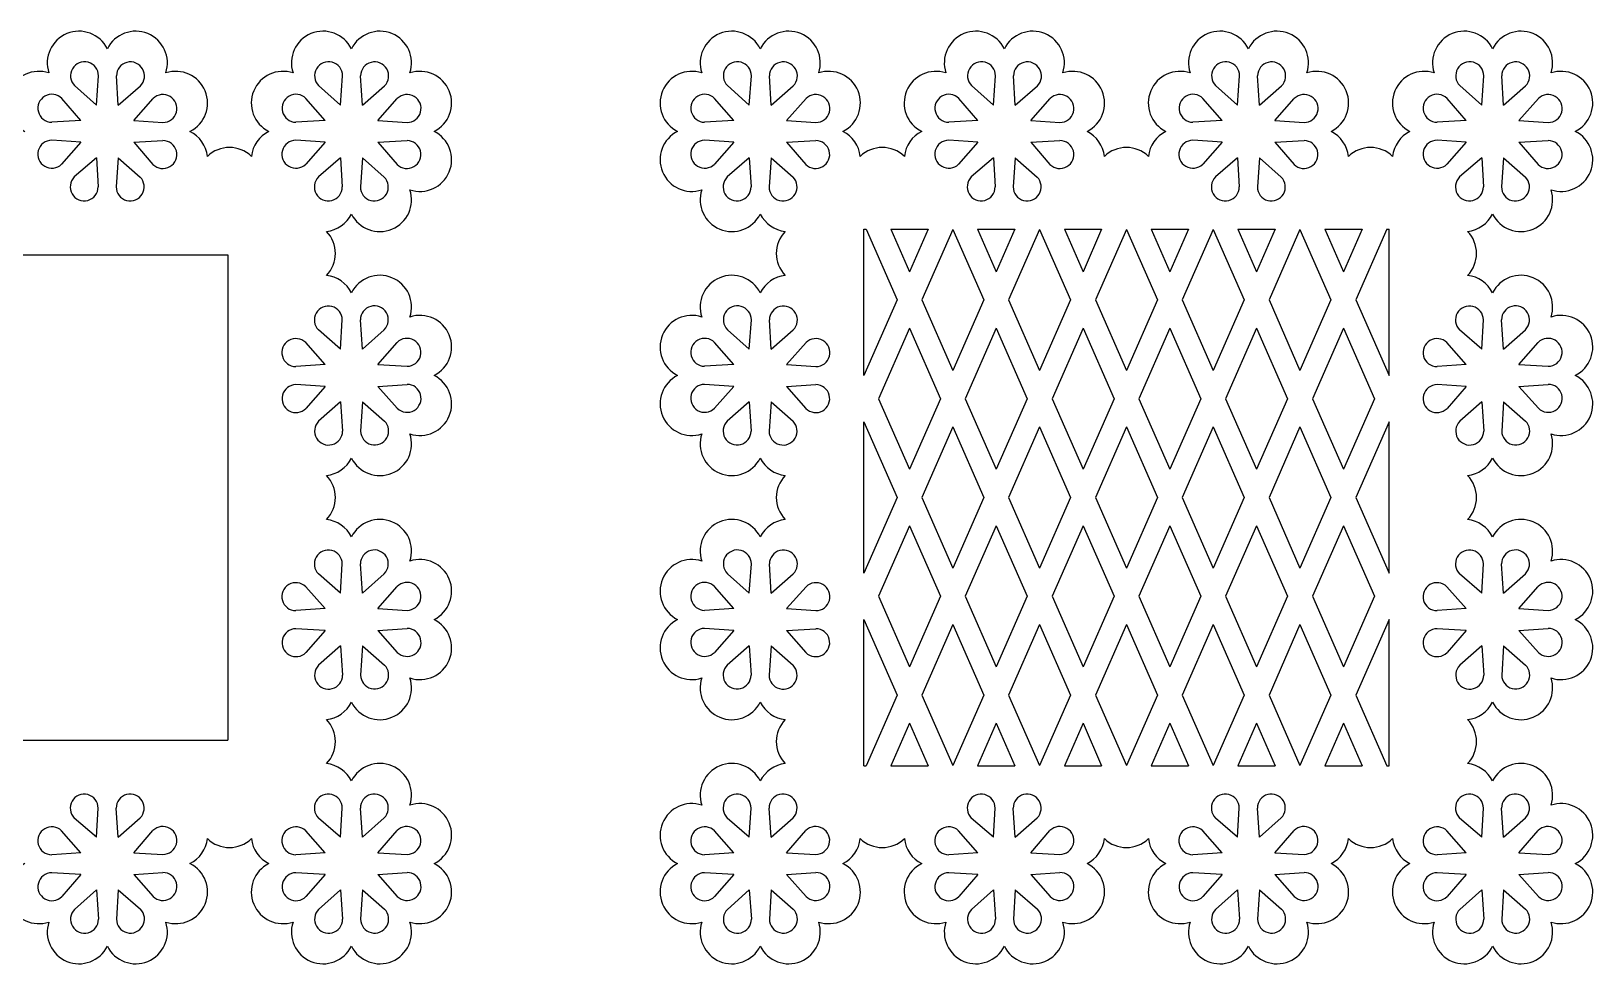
# Model space of a CAD drawing. Extents: x -356 to 210, y -55 to 208.
# Drawn here: x -219.9 to -82.4, y -53.8 to 28.4 of the extents above; entities that cross this region are included whole.
import ezdxf

# ---------------------------------------------------------------- set-up
doc = ezdxf.new("R2010")
doc.units = 0
doc.layers.get('0').update_dxf_attribs({"linetype": 'CONTINUOUS'})

msp = doc.modelspace()

# ---------------------------------------------------------------- linework, layer by layer
for p, q in [((-214.199431, 21.899259), (-216.129268, 23.609613)), ((-214.199431, 21.899259), (-214.019423, 24.47335)), ((-212.274758, 21.899259), (-212.429957, 24.473263)), ((-212.274758, 21.899259), (-210.327317, 23.592132)), ((-192.694791, 21.899259), (-194.624629, 23.609613)), ((-192.694791, 21.899259), (-192.514784, 24.47335)), ((-190.770118, 21.899259), (-190.925317, 24.473263)), ((-190.770118, 21.899259), (-188.822677, 23.592132)), ((-156.685401, 21.899259), (-158.615238, 23.609613)), ((-156.685401, 21.899259), (-156.505393, 24.47335)), ((-154.760728, 21.899259), (-154.915927, 24.473263)), ((-154.760728, 21.899259), (-152.813287, 23.592132)), ((-135.180761, 21.899259), (-137.110599, 23.609613)), ((-135.180761, 21.899259), (-135.000754, 24.47335)), ((-133.256088, 21.899259), (-133.411287, 24.473263)), ((-133.256088, 21.899259), (-131.308647, 23.592132)), ((-113.676122, 21.899259), (-115.60596, 23.609613)), ((-113.676122, 21.899259), (-113.496115, 24.47335)), ((-111.751449, 21.899259), (-111.906648, 24.473263)), ((-111.751449, 21.899259), (-109.804008, 23.592132)), ((-92.171483, 21.899259), (-94.101321, 23.609613)), ((-92.171483, 21.899259), (-91.991475, 24.47335)), ((-90.24681, 21.899259), (-90.402009, 24.473263)), ((-90.24681, 21.899259), (-88.299369, 23.592132)), ((-215.56038, 20.53831), (-217.253252, 22.485751)), ((-210.913808, 20.53831), (-209.203455, 22.468148)), ((-194.055741, 20.53831), (-195.748613, 22.485751)), ((-189.409169, 20.53831), (-187.698816, 22.468148)), ((-158.04635, 20.53831), (-159.739222, 22.485751)), ((-153.399778, 20.53831), (-151.689425, 22.468148)), ((-136.541711, 20.53831), (-138.234583, 22.485751)), ((-131.895139, 20.53831), (-130.184786, 22.468148)), ((-115.037071, 20.53831), (-116.729944, 22.485751)), ((-110.3905, 20.53831), (-108.680146, 22.468148)), ((-93.532432, 20.53831), (-95.225304, 22.485751)), ((-88.88586, 20.53831), (-87.175507, 22.468148)), ((-215.56038, 20.53831), (-218.134384, 20.383111)), ((-210.913808, 20.53831), (-208.339718, 20.358303)), ((-194.055741, 20.53831), (-196.629744, 20.383111)), ((-189.409169, 20.53831), (-186.835079, 20.358303)), ((-158.04635, 20.53831), (-160.620354, 20.383111)), ((-153.399778, 20.53831), (-150.825688, 20.358303)), ((-136.541711, 20.53831), (-139.115714, 20.383111)), ((-131.895139, 20.53831), (-129.321049, 20.358303)), ((-115.037071, 20.53831), (-117.611075, 20.383111)), ((-110.3905, 20.53831), (-107.816409, 20.358303)), ((-93.532432, 20.53831), (-96.106436, 20.383111)), ((-88.88586, 20.53831), (-86.31177, 20.358303)), ((-215.56038, 18.613637), (-218.13447, 18.793644)), ((-215.56038, 18.613637), (-217.270733, 16.683799)), ((-210.913808, 18.613637), (-208.339804, 18.768836)), ((-210.913808, 18.613637), (-209.220936, 16.666196)), ((-194.055741, 18.613637), (-196.629831, 18.793644)), ((-194.055741, 18.613637), (-195.766094, 16.683799)), ((-189.409169, 18.613637), (-186.835165, 18.768836)), ((-189.409169, 18.613637), (-187.716297, 16.666196)), ((-158.04635, 18.613637), (-160.62044, 18.793644)), ((-158.04635, 18.613637), (-159.756703, 16.683799)), ((-153.399778, 18.613637), (-150.825774, 18.768836)), ((-153.399778, 18.613637), (-151.706906, 16.666196)), ((-136.541711, 18.613637), (-139.115801, 18.793644)), ((-136.541711, 18.613637), (-138.252064, 16.683799)), ((-131.895139, 18.613637), (-129.321135, 18.768836)), ((-131.895139, 18.613637), (-130.202267, 16.666196)), ((-115.037071, 18.613637), (-117.611162, 18.793644)), ((-115.037071, 18.613637), (-116.747425, 16.683799)), ((-110.3905, 18.613637), (-107.816496, 18.768836)), ((-110.3905, 18.613637), (-108.697627, 16.666196)), ((-93.532432, 18.613637), (-96.106522, 18.793644)), ((-93.532432, 18.613637), (-95.242785, 16.683799)), ((-88.88586, 18.613637), (-86.311857, 18.768836)), ((-88.88586, 18.613637), (-87.192988, 16.666196)), ((-214.199431, 17.252688), (-216.146872, 15.559815)), ((-214.199431, 17.252688), (-214.044232, 14.678684)), ((-212.274758, 17.252688), (-212.454765, 14.678597)), ((-212.274758, 17.252688), (-210.34492, 15.542334)), ((-192.694791, 17.252688), (-194.642232, 15.559815)), ((-192.694791, 17.252688), (-192.539592, 14.678684)), ((-190.770118, 17.252688), (-190.950125, 14.678597)), ((-190.770118, 17.252688), (-188.84028, 15.542334)), ((-156.685401, 17.252688), (-158.632842, 15.559815)), ((-156.685401, 17.252688), (-156.530202, 14.678684)), ((-154.760728, 17.252688), (-154.940735, 14.678597)), ((-154.760728, 17.252688), (-152.83089, 15.542334)), ((-135.180761, 17.252688), (-137.128202, 15.559815)), ((-135.180761, 17.252688), (-135.025562, 14.678684)), ((-133.256088, 17.252688), (-133.436096, 14.678597)), ((-133.256088, 17.252688), (-131.32625, 15.542334)), ((-113.676122, 17.252688), (-115.623563, 15.559815)), ((-113.676122, 17.252688), (-113.520923, 14.678684)), ((-111.751449, 17.252688), (-111.931456, 14.678597)), ((-111.751449, 17.252688), (-109.821611, 15.542334)), ((-92.171483, 17.252688), (-94.118924, 15.559815)), ((-92.171483, 17.252688), (-92.016284, 14.678684)), ((-90.24681, 17.252688), (-90.426817, 14.678597)), ((-90.24681, 17.252688), (-88.316972, 15.542334)), ((-146.600652, 10.953562), (-146.40587, 10.953562)), ((-146.600652, -1.942102), (-146.600652, 10.953562)), ((-146.40587, 10.953562), (-143.671557, 4.727491)), ((-144.221497, 10.953562), (-142.579371, 7.214416)), ((-144.221497, 10.953562), (-140.937245, 10.953562)), ((-140.937245, 10.953562), (-142.579371, 7.214416)), ((-138.756718, 10.944803), (-141.487184, 4.727491)), ((-138.756718, 10.944803), (-136.026251, 4.727491)), ((-136.576191, 10.953562), (-134.934065, 7.214416)), ((-136.576191, 10.953562), (-133.291938, 10.953562)), ((-133.291938, 10.953562), (-134.934065, 7.214416)), ((-131.111411, 10.944803), (-133.841878, 4.727491)), ((-131.111411, 10.944803), (-128.380945, 4.727491)), ((-128.930885, 10.953562), (-127.288758, 7.214416)), ((-128.930885, 10.953562), (-125.646632, 10.953562)), ((-125.646632, 10.953562), (-127.288758, 7.214416)), ((-123.466105, 10.944803), (-126.196572, 4.727491)), ((-123.466105, 10.944803), (-120.735639, 4.727491)), ((-121.285578, 10.953562), (-119.643452, 7.214416)), ((-121.285578, 10.953562), (-118.001326, 10.953562)), ((-118.001326, 10.953562), (-119.643452, 7.214416)), ((-115.820799, 10.944803), (-118.551265, 4.727491)), ((-115.820799, 10.944803), (-113.090332, 4.727491)), ((-113.640272, 10.953562), (-111.998146, 7.214416)), ((-113.640272, 10.953562), (-110.356019, 10.953562)), ((-110.356019, 10.953562), (-111.998146, 7.214416)), ((-108.175493, 10.944803), (-110.905959, 4.727491)), ((-108.175493, 10.944803), (-105.445026, 4.727491)), ((-105.994966, 10.953562), (-104.352839, 7.214416)), ((-105.994966, 10.953562), (-102.710713, 10.953562)), ((-102.710713, 10.953562), (-104.352839, 7.214416)), ((-100.52634, 10.953562), (-103.260653, 4.727491)), ((-100.52634, 10.953562), (-100.331558, 10.953562)), ((-100.331558, -1.942102), (-100.331558, 10.953562)), ((-245.358466, 8.688067), (-202.620362, 8.688067)), ((-202.620362, 8.688067), (-202.620362, -34.050038)), ((-143.671557, 4.727491), (-146.600652, -1.942102)), ((-141.487184, 4.727491), (-138.756718, -1.489822)), ((-136.026251, 4.727491), (-138.756718, -1.489822)), ((-133.841878, 4.727491), (-131.111411, -1.489822)), ((-128.380945, 4.727491), (-131.111411, -1.489822)), ((-126.196572, 4.727491), (-123.466105, -1.489822)), ((-120.735639, 4.727491), (-123.466105, -1.489822)), ((-118.551265, 4.727491), (-115.820799, -1.489822)), ((-113.090332, 4.727491), (-115.820799, -1.489822)), ((-110.905959, 4.727491), (-108.175493, -1.489822)), ((-105.445026, 4.727491), (-108.175493, -1.489822)), ((-103.260653, 4.727491), (-100.331558, -1.942102)), ((-192.694791, 0.39462), (-192.539592, 2.968624)), ((-190.770118, 0.39462), (-190.950125, 2.96871)), ((-156.685401, 0.39462), (-156.505393, 2.96871)), ((-154.760728, 0.39462), (-154.915927, 2.968624)), ((-92.171483, 0.39462), (-92.016284, 2.968624)), ((-90.24681, 0.39462), (-90.426817, 2.96871)), ((-192.694791, 0.39462), (-194.642232, 2.087492)), ((-190.770118, 0.39462), (-188.84028, 2.104973)), ((-156.685401, 0.39462), (-158.615238, 2.104973)), ((-154.760728, 0.39462), (-152.813287, 2.087492)), ((-142.579371, 2.240565), (-145.309837, -3.976747)), ((-142.579371, 2.240565), (-139.848904, -3.976747)), ((-134.934065, 2.240565), (-137.664531, -3.976747)), ((-134.934065, 2.240565), (-132.203598, -3.976747)), ((-127.288758, 2.240565), (-130.019225, -3.976747)), ((-127.288758, 2.240565), (-124.558292, -3.976747)), ((-119.643452, 2.240565), (-122.373919, -3.976747)), ((-119.643452, 2.240565), (-116.912985, -3.976747)), ((-111.998146, 2.240565), (-114.728612, -3.976747)), ((-111.998146, 2.240565), (-109.267679, -3.976747)), ((-104.352839, 2.240565), (-107.083306, -3.976747)), ((-104.352839, 2.240565), (-101.622373, -3.976747)), ((-92.171483, 0.39462), (-94.118924, 2.087492)), ((-90.24681, 0.39462), (-88.316972, 2.104973)), ((-194.055741, -0.966329), (-195.766094, 0.963509)), ((-189.409169, -0.966329), (-187.716297, 0.981112)), ((-158.04635, -0.966329), (-159.739222, 0.981112)), ((-153.399778, -0.966329), (-151.689425, 0.963509)), ((-93.532432, -0.966329), (-95.242785, 0.963509)), ((-88.88586, -0.966329), (-87.192988, 0.981112)), ((-194.055741, -0.966329), (-196.629831, -1.146337)), ((-189.409169, -0.966329), (-186.835165, -1.121528)), ((-158.04635, -0.966329), (-160.620354, -1.121528)), ((-153.399778, -0.966329), (-150.825688, -1.146337)), ((-93.532432, -0.966329), (-96.106522, -1.146337)), ((-88.88586, -0.966329), (-86.311857, -1.121528)), ((-194.055741, -2.891002), (-196.629744, -2.735803)), ((-189.409169, -2.891002), (-186.835079, -2.710995)), ((-158.04635, -2.891002), (-160.62044, -2.710995)), ((-153.399778, -2.891002), (-150.825774, -2.735803)), ((-93.532432, -2.891002), (-96.106436, -2.735803)), ((-88.88586, -2.891002), (-86.31177, -2.710995)), ((-194.055741, -2.891002), (-195.748613, -4.838443)), ((-189.409169, -2.891002), (-187.698816, -4.82084)), ((-158.04635, -2.891002), (-159.756703, -4.82084)), ((-153.399778, -2.891002), (-151.706906, -4.838443)), ((-145.309837, -3.976747), (-142.579371, -10.19406)), ((-139.848904, -3.976747), (-142.579371, -10.19406)), ((-137.664531, -3.976747), (-134.934065, -10.19406)), ((-132.203598, -3.976747), (-134.934065, -10.19406)), ((-130.019225, -3.976747), (-127.288758, -10.19406)), ((-124.558292, -3.976747), (-127.288758, -10.19406)), ((-122.373919, -3.976747), (-119.643452, -10.19406)), ((-116.912985, -3.976747), (-119.643452, -10.19406)), ((-114.728612, -3.976747), (-111.998146, -10.19406)), ((-109.267679, -3.976747), (-111.998146, -10.19406)), ((-107.083306, -3.976747), (-104.352839, -10.19406)), ((-101.622373, -3.976747), (-104.352839, -10.19406)), ((-93.532432, -2.891002), (-95.225304, -4.838443)), ((-88.88586, -2.891002), (-87.175507, -4.82084)), ((-192.694791, -4.251952), (-194.624629, -5.962305)), ((-192.694791, -4.251952), (-192.514784, -6.826042)), ((-190.770118, -4.251952), (-190.925317, -6.825955)), ((-190.770118, -4.251952), (-188.822677, -5.944824)), ((-156.685401, -4.251952), (-158.632842, -5.944824)), ((-156.685401, -4.251952), (-156.530202, -6.825955)), ((-154.760728, -4.251952), (-154.940735, -6.826042)), ((-154.760728, -4.251952), (-152.83089, -5.962305)), ((-92.171483, -4.251952), (-94.101321, -5.962305)), ((-92.171483, -4.251952), (-91.991475, -6.826042)), ((-90.24681, -4.251952), (-90.402009, -6.825955)), ((-90.24681, -4.251952), (-88.299369, -5.944824)), ((-146.600652, -6.011393), (-143.671557, -12.680986)), ((-146.600652, -19.350578), (-146.600652, -6.011393)), ((-138.756718, -6.463673), (-141.487184, -12.680986)), ((-138.756718, -6.463673), (-136.026251, -12.680986)), ((-131.111411, -6.463673), (-133.841878, -12.680986)), ((-131.111411, -6.463673), (-128.380945, -12.680986)), ((-123.466105, -6.463673), (-126.196572, -12.680986)), ((-123.466105, -6.463673), (-120.735639, -12.680986)), ((-115.820799, -6.463673), (-118.551265, -12.680986)), ((-115.820799, -6.463673), (-113.090332, -12.680986)), ((-108.175493, -6.463673), (-110.905959, -12.680986)), ((-108.175493, -6.463673), (-105.445026, -12.680986)), ((-100.331558, -6.011393), (-103.260653, -12.680986)), ((-100.331558, -19.350578), (-100.331558, -6.011393)), ((-143.671557, -12.680986), (-146.600652, -19.350578)), ((-141.487184, -12.680986), (-138.756718, -18.898298)), ((-136.026251, -12.680986), (-138.756718, -18.898298)), ((-133.841878, -12.680986), (-131.111411, -18.898298)), ((-128.380945, -12.680986), (-131.111411, -18.898298)), ((-126.196572, -12.680986), (-123.466105, -18.898298)), ((-120.735639, -12.680986), (-123.466105, -18.898298)), ((-118.551265, -12.680986), (-115.820799, -18.898298)), ((-113.090332, -12.680986), (-115.820799, -18.898298)), ((-110.905959, -12.680986), (-108.175493, -18.898298)), ((-105.445026, -12.680986), (-108.175493, -18.898298)), ((-103.260653, -12.680986), (-100.331558, -19.350578)), ((-142.579371, -15.167911), (-145.309837, -21.385224)), ((-142.579371, -15.167911), (-139.848904, -21.385224)), ((-134.934065, -15.167911), (-137.664531, -21.385224)), ((-134.934065, -15.167911), (-132.203598, -21.385224)), ((-127.288758, -15.167911), (-130.019225, -21.385224)), ((-127.288758, -15.167911), (-124.558292, -21.385224)), ((-119.643452, -15.167911), (-122.373919, -21.385224)), ((-119.643452, -15.167911), (-116.912985, -21.385224)), ((-111.998146, -15.167911), (-114.728612, -21.385224)), ((-111.998146, -15.167911), (-109.267679, -21.385224)), ((-104.352839, -15.167911), (-107.083306, -21.385224)), ((-104.352839, -15.167911), (-101.622373, -21.385224)), ((-192.694791, -21.110019), (-192.539592, -18.536016)), ((-190.770118, -21.110019), (-190.950125, -18.535929)), ((-156.685401, -21.110019), (-156.505393, -18.535929)), ((-154.760728, -21.110019), (-154.915927, -18.536016)), ((-92.171483, -21.110019), (-92.016284, -18.536016)), ((-90.24681, -21.110019), (-90.426817, -18.535929)), ((-194.055741, -22.470969), (-195.766094, -20.541131)), ((-192.694791, -21.110019), (-194.642232, -19.417147)), ((-190.770118, -21.110019), (-188.84028, -19.399666)), ((-189.409169, -22.470969), (-187.716297, -20.523528)), ((-158.04635, -22.470969), (-159.739222, -20.523528)), ((-156.685401, -21.110019), (-158.615238, -19.399666)), ((-154.760728, -21.110019), (-152.813287, -19.417147)), ((-153.399778, -22.470969), (-151.689425, -20.541131)), ((-93.532432, -22.470969), (-95.242785, -20.541131)), ((-92.171483, -21.110019), (-94.118924, -19.417147)), ((-90.24681, -21.110019), (-88.316972, -19.399666)), ((-88.88586, -22.470969), (-87.192988, -20.523528)), ((-145.309837, -21.385224), (-142.579371, -27.602536)), ((-139.848904, -21.385224), (-142.579371, -27.602536)), ((-137.664531, -21.385224), (-134.934065, -27.602536)), ((-132.203598, -21.385224), (-134.934065, -27.602536)), ((-130.019225, -21.385224), (-127.288758, -27.602536)), ((-124.558292, -21.385224), (-127.288758, -27.602536)), ((-122.373919, -21.385224), (-119.643452, -27.602536)), ((-116.912985, -21.385224), (-119.643452, -27.602536)), ((-114.728612, -21.385224), (-111.998146, -27.602536)), ((-109.267679, -21.385224), (-111.998146, -27.602536)), ((-107.083306, -21.385224), (-104.352839, -27.602536)), ((-101.622373, -21.385224), (-104.352839, -27.602536)), ((-194.055741, -22.470969), (-196.629831, -22.650976)), ((-189.409169, -22.470969), (-186.835165, -22.626168)), ((-158.04635, -22.470969), (-160.620354, -22.626168)), ((-153.399778, -22.470969), (-150.825688, -22.650976)), ((-93.532432, -22.470969), (-96.106522, -22.650976)), ((-88.88586, -22.470969), (-86.311857, -22.626168)), ((-194.055741, -24.395642), (-196.629744, -24.240443)), ((-194.055741, -24.395642), (-195.748613, -26.343083)), ((-189.409169, -24.395642), (-186.835079, -24.215634)), ((-189.409169, -24.395642), (-187.698816, -26.32548)), ((-158.04635, -24.395642), (-160.62044, -24.215634)), ((-158.04635, -24.395642), (-159.756703, -26.32548)), ((-153.399778, -24.395642), (-150.825774, -24.240443)), ((-153.399778, -24.395642), (-151.706906, -26.343083)), ((-146.600652, -23.419869), (-143.671557, -30.089462)), ((-146.600652, -36.315533), (-146.600652, -23.419869)), ((-138.756718, -23.872149), (-141.487184, -30.089462)), ((-138.756718, -23.872149), (-136.026251, -30.089462)), ((-131.111411, -23.872149), (-133.841878, -30.089462)), ((-131.111411, -23.872149), (-128.380945, -30.089462)), ((-123.466105, -23.872149), (-126.196572, -30.089462)), ((-123.466105, -23.872149), (-120.735639, -30.089462)), ((-115.820799, -23.872149), (-118.551265, -30.089462)), ((-115.820799, -23.872149), (-113.090332, -30.089462)), ((-108.175493, -23.872149), (-110.905959, -30.089462)), ((-108.175493, -23.872149), (-105.445026, -30.089462)), ((-100.331558, -23.419869), (-103.260653, -30.089462)), ((-100.331558, -36.315533), (-100.331558, -23.419869)), ((-93.532432, -24.395642), (-96.106436, -24.240443)), ((-93.532432, -24.395642), (-95.225304, -26.343083)), ((-88.88586, -24.395642), (-86.31177, -24.215634)), ((-88.88586, -24.395642), (-87.175507, -26.32548)), ((-192.694791, -25.756591), (-194.624629, -27.466944)), ((-192.694791, -25.756591), (-192.514784, -28.330681)), ((-190.770118, -25.756591), (-190.925317, -28.330595)), ((-190.770118, -25.756591), (-188.822677, -27.449463)), ((-156.685401, -25.756591), (-158.632842, -27.449463)), ((-156.685401, -25.756591), (-156.530202, -28.330595)), ((-154.760728, -25.756591), (-154.940735, -28.330681)), ((-154.760728, -25.756591), (-152.83089, -27.466944)), ((-92.171483, -25.756591), (-94.101321, -27.466944)), ((-92.171483, -25.756591), (-91.991475, -28.330681)), ((-90.24681, -25.756591), (-90.402009, -28.330595)), ((-90.24681, -25.756591), (-88.299369, -27.449463)), ((-143.671557, -30.089462), (-146.40587, -36.315533)), ((-141.487184, -30.089462), (-138.756718, -36.306775)), ((-136.026251, -30.089462), (-138.756718, -36.306775)), ((-133.841878, -30.089462), (-131.111411, -36.306775)), ((-128.380945, -30.089462), (-131.111411, -36.306775)), ((-126.196572, -30.089462), (-123.466105, -36.306775)), ((-120.735639, -30.089462), (-123.466105, -36.306775)), ((-118.551265, -30.089462), (-115.820799, -36.306775)), ((-113.090332, -30.089462), (-115.820799, -36.306775)), ((-110.905959, -30.089462), (-108.175493, -36.306775)), ((-105.445026, -30.089462), (-108.175493, -36.306775)), ((-103.260653, -30.089462), (-100.52634, -36.315533)), ((-142.579371, -32.576387), (-144.221497, -36.315533)), ((-142.579371, -32.576387), (-140.937245, -36.315533)), ((-134.934065, -32.576387), (-136.576191, -36.315533)), ((-134.934065, -32.576387), (-133.291938, -36.315533)), ((-127.288758, -32.576387), (-128.930885, -36.315533)), ((-127.288758, -32.576387), (-125.646632, -36.315533)), ((-119.643452, -32.576387), (-121.285578, -36.315533)), ((-119.643452, -32.576387), (-118.001326, -36.315533)), ((-111.998146, -32.576387), (-113.640272, -36.315533)), ((-111.998146, -32.576387), (-110.356019, -36.315533)), ((-104.352839, -32.576387), (-105.994966, -36.315533)), ((-104.352839, -32.576387), (-102.710713, -36.315533)), ((-245.358466, -34.050038), (-202.620362, -34.050038)), ((-146.600652, -36.315533), (-146.40587, -36.315533)), ((-144.221497, -36.315533), (-140.937245, -36.315533)), ((-136.576191, -36.315533), (-133.291938, -36.315533)), ((-128.930885, -36.315533), (-125.646632, -36.315533)), ((-121.285578, -36.315533), (-118.001326, -36.315533)), ((-113.640272, -36.315533), (-110.356019, -36.315533)), ((-105.994966, -36.315533), (-102.710713, -36.315533)), ((-100.52634, -36.315533), (-100.331558, -36.315533)), ((-214.199431, -42.614659), (-216.146872, -40.921786)), ((-214.199431, -42.614659), (-214.044232, -40.040655)), ((-212.274758, -42.614659), (-212.454765, -40.040568)), ((-212.274758, -42.614659), (-210.34492, -40.904305)), ((-192.694791, -42.614659), (-194.642232, -40.921786)), ((-192.694791, -42.614659), (-192.539592, -40.040655)), ((-190.770118, -42.614659), (-190.950125, -40.040568)), ((-190.770118, -42.614659), (-188.84028, -40.904305)), ((-156.685401, -42.614659), (-158.632842, -40.921786)), ((-156.685401, -42.614659), (-156.530202, -40.040655)), ((-154.760728, -42.614659), (-154.940735, -40.040568)), ((-154.760728, -42.614659), (-152.83089, -40.904305)), ((-135.180761, -42.614659), (-137.128202, -40.921786)), ((-135.180761, -42.614659), (-135.025562, -40.040655)), ((-133.256088, -42.614659), (-133.436096, -40.040568)), ((-133.256088, -42.614659), (-131.32625, -40.904305)), ((-113.676122, -42.614659), (-115.623563, -40.921786)), ((-113.676122, -42.614659), (-113.520923, -40.040655)), ((-111.751449, -42.614659), (-111.931456, -40.040568)), ((-111.751449, -42.614659), (-109.821611, -40.904305)), ((-92.171483, -42.614659), (-94.118924, -40.921786)), ((-92.171483, -42.614659), (-92.016284, -40.040655)), ((-90.24681, -42.614659), (-90.426817, -40.040568)), ((-90.24681, -42.614659), (-88.316972, -40.904305)), ((-215.56038, -43.975608), (-217.270733, -42.04577)), ((-210.913808, -43.975608), (-209.220936, -42.028167)), ((-194.055741, -43.975608), (-195.766094, -42.04577)), ((-189.409169, -43.975608), (-187.716297, -42.028167)), ((-158.04635, -43.975608), (-159.756703, -42.04577)), ((-153.399778, -43.975608), (-151.706906, -42.028167)), ((-136.541711, -43.975608), (-138.252064, -42.04577)), ((-131.895139, -43.975608), (-130.202267, -42.028167)), ((-115.037071, -43.975608), (-116.747425, -42.04577)), ((-110.3905, -43.975608), (-108.697627, -42.028167)), ((-93.532432, -43.975608), (-95.242785, -42.04577)), ((-88.88586, -43.975608), (-87.192988, -42.028167)), ((-215.56038, -43.975608), (-218.13447, -44.155615)), ((-210.913808, -43.975608), (-208.339804, -44.130807)), ((-194.055741, -43.975608), (-196.629831, -44.155615)), ((-189.409169, -43.975608), (-186.835165, -44.130807)), ((-158.04635, -43.975608), (-160.62044, -44.155615)), ((-153.399778, -43.975608), (-150.825774, -44.130807)), ((-136.541711, -43.975608), (-139.115801, -44.155615)), ((-131.895139, -43.975608), (-129.321135, -44.130807)), ((-115.037071, -43.975608), (-117.611162, -44.155615)), ((-110.3905, -43.975608), (-107.816496, -44.130807)), ((-93.532432, -43.975608), (-96.106522, -44.155615)), ((-88.88586, -43.975608), (-86.311857, -44.130807)), ((-215.56038, -45.900281), (-218.134384, -45.745082)), ((-215.56038, -45.900281), (-217.253252, -47.847722)), ((-210.913808, -45.900281), (-208.339718, -45.720274)), ((-210.913808, -45.900281), (-209.203455, -47.830119)), ((-194.055741, -45.900281), (-196.629744, -45.745082)), ((-194.055741, -45.900281), (-195.748613, -47.847722)), ((-189.409169, -45.900281), (-186.835079, -45.720274)), ((-189.409169, -45.900281), (-187.698816, -47.830119)), ((-158.04635, -45.900281), (-160.620354, -45.745082)), ((-158.04635, -45.900281), (-159.739222, -47.847722)), ((-153.399778, -45.900281), (-150.825688, -45.720274)), ((-153.399778, -45.900281), (-151.689425, -47.830119)), ((-136.541711, -45.900281), (-139.115714, -45.745082)), ((-136.541711, -45.900281), (-138.234583, -47.847722)), ((-131.895139, -45.900281), (-129.321049, -45.720274)), ((-131.895139, -45.900281), (-130.184786, -47.830119)), ((-115.037071, -45.900281), (-117.611075, -45.745082)), ((-115.037071, -45.900281), (-116.729944, -47.847722)), ((-110.3905, -45.900281), (-107.816409, -45.720274)), ((-110.3905, -45.900281), (-108.680146, -47.830119)), ((-93.532432, -45.900281), (-96.106436, -45.745082)), ((-93.532432, -45.900281), (-95.225304, -47.847722)), ((-88.88586, -45.900281), (-86.31177, -45.720274)), ((-88.88586, -45.900281), (-87.175507, -47.830119)), ((-214.199431, -47.26123), (-216.129268, -48.971584)), ((-214.199431, -47.26123), (-214.019423, -49.835321)), ((-212.274758, -47.26123), (-212.429957, -49.835234)), ((-212.274758, -47.26123), (-210.327317, -48.954103)), ((-192.694791, -47.26123), (-194.624629, -48.971584)), ((-192.694791, -47.26123), (-192.514784, -49.835321)), ((-190.770118, -47.26123), (-190.925317, -49.835234)), ((-190.770118, -47.26123), (-188.822677, -48.954103)), ((-156.685401, -47.26123), (-158.615238, -48.971584)), ((-156.685401, -47.26123), (-156.505393, -49.835321)), ((-154.760728, -47.26123), (-154.915927, -49.835234)), ((-154.760728, -47.26123), (-152.813287, -48.954103)), ((-135.180761, -47.26123), (-137.110599, -48.971584)), ((-135.180761, -47.26123), (-135.000754, -49.835321)), ((-133.256088, -47.26123), (-133.411287, -49.835234)), ((-133.256088, -47.26123), (-131.308647, -48.954103)), ((-113.676122, -47.26123), (-115.60596, -48.971584)), ((-113.676122, -47.26123), (-113.496115, -49.835321)), ((-111.751449, -47.26123), (-111.906648, -49.835234)), ((-111.751449, -47.26123), (-109.804008, -48.954103)), ((-92.171483, -47.26123), (-94.101321, -48.971584)), ((-92.171483, -47.26123), (-91.991475, -49.835321)), ((-90.24681, -47.26123), (-90.402009, -49.835234)), ((-90.24681, -47.26123), (-88.299369, -48.954103))]:
    msp.add_line(p, q)
for centre, radius, start, end in [((-215.735313, 25.607207), 2.793147, 26.567243, 198.432757), ((-210.738876, 25.607207), 2.793147, 341.567243, 153.432757), ((-194.230673, 25.607207), 2.793147, 26.567243, 198.432757), ((-189.234236, 25.607207), 2.793147, 341.567243, 153.432757), ((-158.221283, 25.607207), 2.793147, 26.567243, 198.432757), ((-153.224846, 25.607207), 2.793147, 341.567243, 153.432757), ((-136.716643, 25.607207), 2.793147, 26.567243, 198.432757), ((-131.720206, 25.607207), 2.793147, 341.567243, 153.432757), ((-115.212004, 25.607207), 2.793147, 26.567243, 198.432757), ((-110.215567, 25.607207), 2.793147, 341.567243, 153.432757), ((-93.707365, 25.607207), 2.793147, 26.567243, 198.432757), ((-88.710928, 25.607207), 2.793147, 341.567243, 153.432757), ((-219.268327, 22.074192), 2.793147, 71.567243, 243.432757), ((-215.25147, 24.474141), 1.232047, 359.963173, 224.563654), ((-211.197945, 24.46388), 1.232047, 314.963173, 179.563654), ((-207.205861, 22.074192), 2.793147, 296.567243, 108.432757), ((-197.763688, 22.074192), 2.793147, 71.567243, 243.432757), ((-193.746831, 24.474141), 1.232047, 359.963173, 224.563654), ((-189.693306, 24.46388), 1.232047, 314.963173, 179.563654), ((-185.701222, 22.074192), 2.793147, 296.567243, 108.432757), ((-161.754297, 22.074192), 2.793147, 71.567243, 243.432757), ((-157.73744, 24.474141), 1.232047, 359.963173, 224.563654), ((-153.683915, 24.46388), 1.232047, 314.963173, 179.563654), ((-149.691831, 22.074192), 2.793147, 296.567243, 108.432757), ((-140.249658, 22.074192), 2.793147, 71.567243, 243.432757), ((-136.232801, 24.474141), 1.232047, 359.963173, 224.563654), ((-132.179276, 24.46388), 1.232047, 314.963173, 179.563654), ((-128.187192, 22.074192), 2.793147, 296.567243, 108.432757), ((-118.745019, 22.074192), 2.793147, 71.567243, 243.432757), ((-114.728162, 24.474141), 1.232047, 359.963173, 224.563654), ((-110.674637, 24.46388), 1.232047, 314.963173, 179.563654), ((-106.682552, 22.074192), 2.793147, 296.567243, 108.432757), ((-97.240379, 22.074192), 2.793147, 71.567243, 243.432757), ((-93.223522, 24.474141), 1.232047, 359.963173, 224.563654), ((-89.169997, 24.46388), 1.232047, 314.963173, 179.563654), ((-85.177913, 22.074192), 2.793147, 296.567243, 108.432757), ((-218.125001, 21.615122), 1.232047, 44.963173, 269.563654), ((-208.338926, 21.59035), 1.232047, 269.963173, 134.563654), ((-196.620362, 21.615122), 1.232047, 44.963173, 269.563654), ((-186.834287, 21.59035), 1.232047, 269.963173, 134.563654), ((-160.610971, 21.615122), 1.232047, 44.963173, 269.563654), ((-150.824896, 21.59035), 1.232047, 269.963173, 134.563654), ((-139.106332, 21.615122), 1.232047, 44.963173, 269.563654), ((-129.320257, 21.59035), 1.232047, 269.963173, 134.563654), ((-117.601692, 21.615122), 1.232047, 44.963173, 269.563654), ((-107.815617, 21.59035), 1.232047, 269.963173, 134.563654), ((-96.097053, 21.615122), 1.232047, 44.963173, 269.563654), ((-86.310978, 21.59035), 1.232047, 269.963173, 134.563654), ((-207.205861, 17.077755), 2.793147, 6.041745, 63.432757), ((-197.763688, 17.077755), 2.793147, 116.567243, 173.958255), ((-185.701222, 17.077755), 2.793147, 251.567243, 63.432757), ((-161.754297, 17.077755), 2.793147, 116.567243, 288.432757), ((-149.691831, 17.077755), 2.793147, 6.041745, 63.432757), ((-140.249658, 17.077755), 2.793147, 116.567243, 173.958255), ((-128.187192, 17.077755), 2.793147, 6.041745, 63.432757), ((-118.745019, 17.077755), 2.793147, 116.567243, 173.958255), ((-106.682552, 17.077755), 2.793147, 6.041745, 63.432757), ((-97.240379, 17.077755), 2.793147, 116.567243, 173.958255), ((-85.177913, 17.077755), 2.793147, 251.567243, 63.432757), ((-218.135262, 17.561597), 1.232047, 89.963173, 314.563654), ((-208.349187, 17.536825), 1.232047, 224.963173, 89.563654), ((-202.484774, 15.365588), 2.793147, 45.909485, 134.090515), ((-196.630623, 17.561597), 1.232047, 89.963173, 314.563654), ((-186.844548, 17.536825), 1.232047, 224.963173, 89.563654), ((-160.621232, 17.561597), 1.232047, 89.963173, 314.563654), ((-150.835157, 17.536825), 1.232047, 224.963173, 89.563654), ((-144.970744, 15.365588), 2.793147, 45.909485, 134.090515), ((-139.116593, 17.561597), 1.232047, 89.963173, 314.563654), ((-129.330518, 17.536825), 1.232047, 224.963173, 89.563654), ((-123.466105, 15.365588), 2.793147, 45.909485, 134.090515), ((-117.611954, 17.561597), 1.232047, 89.963173, 314.563654), ((-107.825879, 17.536825), 1.232047, 224.963173, 89.563654), ((-101.961466, 15.365588), 2.793147, 45.909485, 134.090515), ((-96.107314, 17.561597), 1.232047, 89.963173, 314.563654), ((-86.321239, 17.536825), 1.232047, 224.963173, 89.563654), ((-215.276243, 14.688067), 1.232047, 134.963173, 359.563654), ((-211.222718, 14.677805), 1.232047, 179.963173, 44.563654), ((-193.771604, 14.688067), 1.232047, 134.963173, 359.563654), ((-189.718079, 14.677805), 1.232047, 179.963173, 44.563654), ((-157.762213, 14.688067), 1.232047, 134.963173, 359.563654), ((-153.708688, 14.677805), 1.232047, 179.963173, 44.563654), ((-136.257574, 14.688067), 1.232047, 134.963173, 359.563654), ((-132.204049, 14.677805), 1.232047, 179.963173, 44.563654), ((-114.752934, 14.688067), 1.232047, 134.963173, 359.563654), ((-110.699409, 14.677805), 1.232047, 179.963173, 44.563654), ((-93.248295, 14.688067), 1.232047, 134.963173, 359.563654), ((-89.19477, 14.677805), 1.232047, 179.963173, 44.563654), ((-189.234236, 13.54474), 2.793147, 206.567243, 18.432757), ((-158.221283, 13.54474), 2.793147, 161.567243, 333.432757), ((-88.710928, 13.54474), 2.793147, 206.567243, 18.432757), ((-194.230673, 13.54474), 2.793147, 276.041745, 333.432757), ((-153.224846, 13.54474), 2.793147, 206.567243, 263.958255), ((-93.707365, 13.54474), 2.793147, 276.041745, 333.432757), ((-195.94284, 8.823654), 2.793147, 315.909485, 44.090515), ((-151.512679, 8.823654), 2.793147, 135.909485, 224.090515), ((-95.419531, 8.823654), 2.793147, 315.909485, 44.090515), ((-194.230673, 4.102567), 2.793147, 26.567243, 83.958255), ((-189.234236, 4.102567), 2.793147, 341.567243, 153.432757), ((-158.221283, 4.102567), 2.793147, 26.567243, 198.432757), ((-153.224846, 4.102567), 2.793147, 96.041745, 153.432757), ((-93.707365, 4.102567), 2.793147, 26.567243, 83.958255), ((-88.710928, 4.102567), 2.793147, 341.567243, 153.432757), ((-193.771604, 2.959241), 1.232047, 0.436346, 225.036827), ((-189.718079, 2.969502), 1.232047, 315.436346, 180.036827), ((-157.73744, 2.969502), 1.232047, 359.963173, 224.563654), ((-153.683915, 2.959241), 1.232047, 314.963173, 179.563654), ((-93.248295, 2.959241), 1.232047, 0.436346, 225.036827), ((-89.19477, 2.969502), 1.232047, 315.436346, 180.036827), ((-185.701222, 0.569553), 2.793147, 296.567243, 108.432757), ((-161.754297, 0.569553), 2.793147, 71.567243, 243.432757), ((-85.177913, 0.569553), 2.793147, 296.567243, 108.432757), ((-196.630623, 0.08571), 1.232047, 45.436346, 270.036827), ((-186.844548, 0.110483), 1.232047, 270.436346, 135.036827), ((-160.610971, 0.110483), 1.232047, 44.963173, 269.563654), ((-150.824896, 0.08571), 1.232047, 269.963173, 134.563654), ((-96.107314, 0.08571), 1.232047, 45.436346, 270.036827), ((-86.321239, 0.110483), 1.232047, 270.436346, 135.036827), ((-196.620362, -3.967815), 1.232047, 90.436346, 315.036827), ((-186.834287, -3.943042), 1.232047, 225.436346, 90.036827), ((-185.701222, -4.426884), 2.793147, 251.567243, 63.432757), ((-161.754297, -4.426884), 2.793147, 116.567243, 288.432757), ((-160.621232, -3.943042), 1.232047, 89.963173, 314.563654), ((-150.835157, -3.967815), 1.232047, 224.963173, 89.563654), ((-96.097053, -3.967815), 1.232047, 90.436346, 315.036827), ((-86.310978, -3.943042), 1.232047, 225.436346, 90.036827), ((-85.177913, -4.426884), 2.793147, 251.567243, 63.432757), ((-193.746831, -6.826834), 1.232047, 135.436346, 0.036827), ((-189.693306, -6.816573), 1.232047, 180.436346, 45.036827), ((-157.762213, -6.816573), 1.232047, 134.963173, 359.563654), ((-153.708688, -6.826834), 1.232047, 179.963173, 44.563654), ((-93.223522, -6.826834), 1.232047, 135.436346, 0.036827), ((-89.169997, -6.816573), 1.232047, 180.436346, 45.036827), ((-189.234236, -7.959899), 2.793147, 206.567243, 18.432757), ((-158.221283, -7.959899), 2.793147, 161.567243, 333.432757), ((-88.710928, -7.959899), 2.793147, 206.567243, 18.432757), ((-194.230673, -7.959899), 2.793147, 276.041745, 333.432757), ((-153.224846, -7.959899), 2.793147, 206.567243, 263.958255), ((-93.707365, -7.959899), 2.793147, 276.041745, 333.432757), ((-195.94284, -12.680986), 2.793147, 315.909485, 44.090515), ((-151.512679, -12.680986), 2.793147, 135.909485, 224.090515), ((-95.419531, -12.680986), 2.793147, 315.909485, 44.090515), ((-194.230673, -17.402072), 2.793147, 26.567243, 83.958255), ((-189.234236, -17.402072), 2.793147, 341.567243, 153.432757), ((-158.221283, -17.402072), 2.793147, 26.567243, 198.432757), ((-153.224846, -17.402072), 2.793147, 96.041745, 153.432757), ((-93.707365, -17.402072), 2.793147, 26.567243, 83.958255), ((-88.710928, -17.402072), 2.793147, 341.567243, 153.432757), ((-193.771604, -18.545398), 1.232047, 0.436346, 225.036827), ((-189.718079, -18.535137), 1.232047, 315.436346, 180.036827), ((-157.73744, -18.535137), 1.232047, 359.963173, 224.563654), ((-153.683915, -18.545398), 1.232047, 314.963173, 179.563654), ((-93.248295, -18.545398), 1.232047, 0.436346, 225.036827), ((-89.19477, -18.535137), 1.232047, 315.436346, 180.036827), ((-185.701222, -20.935087), 2.793147, 296.567243, 108.432757), ((-161.754297, -20.935087), 2.793147, 71.567243, 243.432757), ((-85.177913, -20.935087), 2.793147, 296.567243, 108.432757), ((-196.630623, -21.418929), 1.232047, 45.436346, 270.036827), ((-186.844548, -21.394156), 1.232047, 270.436346, 135.036827), ((-160.610971, -21.394156), 1.232047, 44.963173, 269.563654), ((-150.824896, -21.418929), 1.232047, 269.963173, 134.563654), ((-96.107314, -21.418929), 1.232047, 45.436346, 270.036827), ((-86.321239, -21.394156), 1.232047, 270.436346, 135.036827), ((-196.620362, -25.472454), 1.232047, 90.436346, 315.036827), ((-186.834287, -25.447681), 1.232047, 225.436346, 90.036827), ((-185.701222, -25.931524), 2.793147, 251.567243, 63.432757), ((-161.754297, -25.931524), 2.793147, 116.567243, 288.432757), ((-160.621232, -25.447681), 1.232047, 89.963173, 314.563654), ((-150.835157, -25.472454), 1.232047, 224.963173, 89.563654), ((-96.097053, -25.472454), 1.232047, 90.436346, 315.036827), ((-86.310978, -25.447681), 1.232047, 225.436346, 90.036827), ((-85.177913, -25.931524), 2.793147, 251.567243, 63.432757), ((-193.746831, -28.331473), 1.232047, 135.436346, 0.036827), ((-189.693306, -28.321212), 1.232047, 180.436346, 45.036827), ((-157.762213, -28.321212), 1.232047, 134.963173, 359.563654), ((-153.708688, -28.331473), 1.232047, 179.963173, 44.563654), ((-93.223522, -28.331473), 1.232047, 135.436346, 0.036827), ((-89.169997, -28.321212), 1.232047, 180.436346, 45.036827), ((-189.234236, -29.464538), 2.793147, 206.567243, 18.432757), ((-158.221283, -29.464538), 2.793147, 161.567243, 333.432757), ((-88.710928, -29.464538), 2.793147, 206.567243, 18.432757), ((-194.230673, -29.464538), 2.793147, 276.041745, 333.432757), ((-153.224846, -29.464538), 2.793147, 206.567243, 263.958255), ((-93.707365, -29.464538), 2.793147, 276.041745, 333.432757), ((-195.94284, -34.185625), 2.793147, 315.909485, 44.090515), ((-151.512679, -34.185625), 2.793147, 135.909485, 224.090515), ((-95.419531, -34.185625), 2.793147, 315.909485, 44.090515), ((-194.230673, -38.906711), 2.793147, 26.567243, 83.958255), ((-189.234236, -38.906711), 2.793147, 341.567243, 153.432757), ((-158.221283, -38.906711), 2.793147, 26.567243, 198.432757), ((-153.224846, -38.906711), 2.793147, 96.041745, 153.432757), ((-93.707365, -38.906711), 2.793147, 26.567243, 83.958255), ((-88.710928, -38.906711), 2.793147, 341.567243, 153.432757), ((-215.276243, -40.050038), 1.232047, 0.436346, 225.036827), ((-211.222718, -40.039776), 1.232047, 315.436346, 180.036827), ((-193.771604, -40.050038), 1.232047, 0.436346, 225.036827), ((-189.718079, -40.039776), 1.232047, 315.436346, 180.036827), ((-185.701222, -42.439726), 2.793147, 296.567243, 108.432757), ((-161.754297, -42.439726), 2.793147, 71.567243, 243.432757), ((-157.762213, -40.050038), 1.232047, 0.436346, 225.036827), ((-153.708688, -40.039776), 1.232047, 315.436346, 180.036827), ((-136.257574, -40.050038), 1.232047, 0.436346, 225.036827), ((-132.204049, -40.039776), 1.232047, 315.436346, 180.036827), ((-114.752934, -40.050038), 1.232047, 0.436346, 225.036827), ((-110.699409, -40.039776), 1.232047, 315.436346, 180.036827), ((-93.248295, -40.050038), 1.232047, 0.436346, 225.036827), ((-89.19477, -40.039776), 1.232047, 315.436346, 180.036827), ((-85.177913, -42.439726), 2.793147, 296.567243, 108.432757), ((-218.135262, -42.923568), 1.232047, 45.436346, 270.036827), ((-208.349187, -42.898796), 1.232047, 270.436346, 135.036827), ((-196.630623, -42.923568), 1.232047, 45.436346, 270.036827), ((-186.844548, -42.898796), 1.232047, 270.436346, 135.036827), ((-160.621232, -42.923568), 1.232047, 45.436346, 270.036827), ((-150.835157, -42.898796), 1.232047, 270.436346, 135.036827), ((-139.116593, -42.923568), 1.232047, 45.436346, 270.036827), ((-129.330518, -42.898796), 1.232047, 270.436346, 135.036827), ((-117.611954, -42.923568), 1.232047, 45.436346, 270.036827), ((-107.825879, -42.898796), 1.232047, 270.436346, 135.036827), ((-96.107314, -42.923568), 1.232047, 45.436346, 270.036827), ((-86.321239, -42.898796), 1.232047, 270.436346, 135.036827), ((-207.205861, -42.439726), 2.793147, 296.567243, 353.958255), ((-202.484774, -40.727559), 2.793147, 225.909485, 314.090515), ((-197.763688, -42.439726), 2.793147, 186.041745, 243.432757), ((-149.691831, -42.439726), 2.793147, 296.567243, 353.958255), ((-144.970744, -40.727559), 2.793147, 225.909485, 314.090515), ((-140.249658, -42.439726), 2.793147, 186.041745, 243.432757), ((-128.187192, -42.439726), 2.793147, 296.567243, 353.958255), ((-123.466105, -40.727559), 2.793147, 225.909485, 314.090515), ((-118.745019, -42.439726), 2.793147, 186.041745, 243.432757), ((-106.682552, -42.439726), 2.793147, 296.567243, 353.958255), ((-101.961466, -40.727559), 2.793147, 225.909485, 314.090515), ((-97.240379, -42.439726), 2.793147, 186.041745, 243.432757), ((-219.268327, -47.436163), 2.793147, 116.567243, 288.432757), ((-207.205861, -47.436163), 2.793147, 251.567243, 63.432757), ((-197.763688, -47.436163), 2.793147, 116.567243, 288.432757), ((-185.701222, -47.436163), 2.793147, 251.567243, 63.432757), ((-161.754297, -47.436163), 2.793147, 116.567243, 288.432757), ((-149.691831, -47.436163), 2.793147, 251.567243, 63.432757), ((-140.249658, -47.436163), 2.793147, 116.567243, 288.432757), ((-128.187192, -47.436163), 2.793147, 251.567243, 63.432757), ((-118.745019, -47.436163), 2.793147, 116.567243, 288.432757), ((-106.682552, -47.436163), 2.793147, 251.567243, 63.432757), ((-97.240379, -47.436163), 2.793147, 116.567243, 288.432757), ((-85.177913, -47.436163), 2.793147, 251.567243, 63.432757), ((-218.125001, -46.977093), 1.232047, 90.436346, 315.036827), ((-208.338926, -46.952321), 1.232047, 225.436346, 90.036827), ((-196.620362, -46.977093), 1.232047, 90.436346, 315.036827), ((-186.834287, -46.952321), 1.232047, 225.436346, 90.036827), ((-160.610971, -46.977093), 1.232047, 90.436346, 315.036827), ((-150.824896, -46.952321), 1.232047, 225.436346, 90.036827), ((-139.106332, -46.977093), 1.232047, 90.436346, 315.036827), ((-129.320257, -46.952321), 1.232047, 225.436346, 90.036827), ((-117.601692, -46.977093), 1.232047, 90.436346, 315.036827), ((-107.815617, -46.952321), 1.232047, 225.436346, 90.036827), ((-96.097053, -46.977093), 1.232047, 90.436346, 315.036827), ((-86.310978, -46.952321), 1.232047, 225.436346, 90.036827), ((-215.25147, -49.836113), 1.232047, 135.436346, 0.036827), ((-211.197945, -49.825851), 1.232047, 180.436346, 45.036827), ((-193.746831, -49.836113), 1.232047, 135.436346, 0.036827), ((-189.693306, -49.825851), 1.232047, 180.436346, 45.036827), ((-157.73744, -49.836113), 1.232047, 135.436346, 0.036827), ((-153.683915, -49.825851), 1.232047, 180.436346, 45.036827), ((-136.232801, -49.836113), 1.232047, 135.436346, 0.036827), ((-132.179276, -49.825851), 1.232047, 180.436346, 45.036827), ((-114.728162, -49.836113), 1.232047, 135.436346, 0.036827), ((-110.674637, -49.825851), 1.232047, 180.436346, 45.036827), ((-93.223522, -49.836113), 1.232047, 135.436346, 0.036827), ((-89.169997, -49.825851), 1.232047, 180.436346, 45.036827), ((-215.735313, -50.969178), 2.793147, 161.567243, 333.432757), ((-210.738876, -50.969178), 2.793147, 206.567243, 18.432757), ((-194.230673, -50.969178), 2.793147, 161.567243, 333.432757), ((-189.234236, -50.969178), 2.793147, 206.567243, 18.432757), ((-158.221283, -50.969178), 2.793147, 161.567243, 333.432757), ((-153.224846, -50.969178), 2.793147, 206.567243, 18.432757), ((-136.716643, -50.969178), 2.793147, 161.567243, 333.432757), ((-131.720206, -50.969178), 2.793147, 206.567243, 18.432757), ((-115.212004, -50.969178), 2.793147, 161.567243, 333.432757), ((-110.215567, -50.969178), 2.793147, 206.567243, 18.432757), ((-93.707365, -50.969178), 2.793147, 161.567243, 333.432757), ((-88.710928, -50.969178), 2.793147, 206.567243, 18.432757)]:
    msp.add_arc(centre, radius, start, end)

doc.saveas('drawing.dxf')
